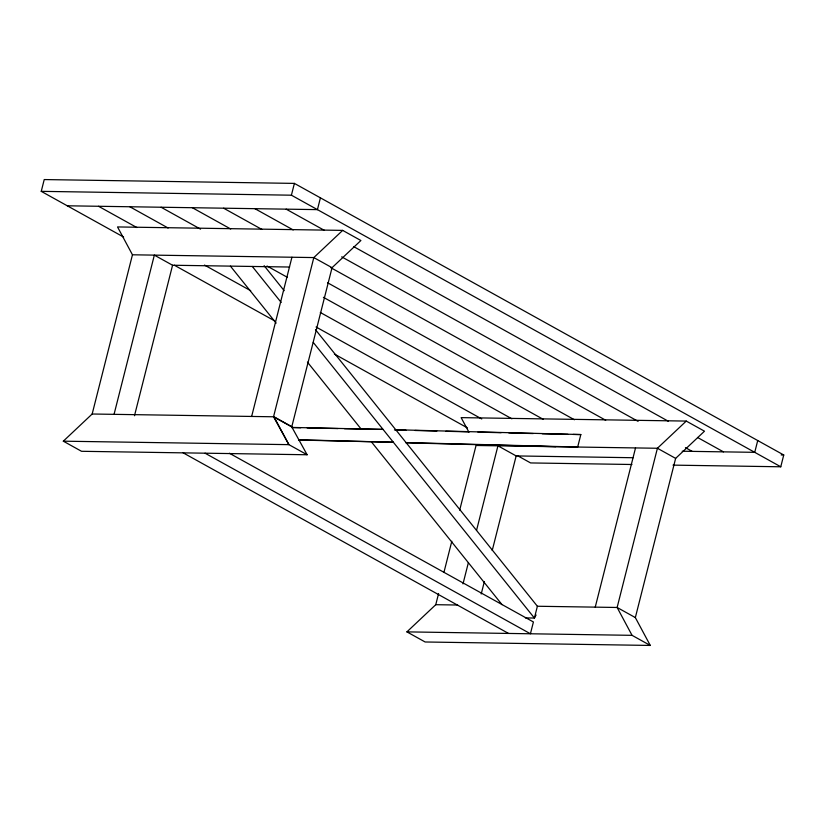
<?xml version="1.0" encoding="UTF-8"?>
<svg xmlns="http://www.w3.org/2000/svg" width="825" height="825" viewBox="0 0 825 825"><rect width="100%" height="100%" fill="white"/><g stroke="black" fill="none" stroke-linecap="round" stroke-linejoin="round"><path stroke-width="1.24" d="M123.637 237.074L41.25 191.348L44.23 179.561L294.391 183.398L783.75 454.988L780.77 466.785L673.004 465.125M92.173 414.006L132.454 254.791L117.532 226.937L342.674 230.392L360.896 240.508L332.042 267.692L291.751 426.896L307.127 454.761L81.541 451.296L63.319 441.179L92.173 414.006L273.972 416.79L292.194 426.907M114.056 414.336L154.347 255.131L172.569 265.238L289.585 267.032M134.485 415.738L172.569 265.238M780.77 466.785L291.411 195.195L294.391 183.398M251.646 416.45L291.937 257.235M320.42 197.845L317.439 209.632L67.279 205.796M307.127 454.761L288.905 444.644L273.539 416.78L313.82 257.575L342.674 230.392M315.49 329.701L537.384 606.251L617.131 607.478L635.343 617.585L650.275 645.439L425.133 641.984L406.911 631.878L435.765 604.694L438.591 593.495M443.943 572.354L451.811 541.252M459.68 510.159L476.046 445.479L657.412 448.264L675.634 458.38L704.488 431.197L686.266 421.08L461.123 417.625L468.889 432.114M463 583.883L468.353 562.732M476.53 530.403L497.939 445.82L516.161 455.926L633.167 457.731M481.222 593.99L484.368 581.553M492.236 550.461L516.161 455.926M537.384 606.251L534.404 618.049L525.391 617.904M395.763 429.743L580.831 434.558L577.675 447.037L406.065 442.582M595.238 607.138L635.528 447.934M635.343 617.585L675.634 458.38M757.721 440.54L754.741 452.337L682.192 451.223M536.095 614.986L534.404 618.049L313.263 342.437M686.266 421.08L657.412 448.264L617.131 607.478L632.053 635.333L650.275 645.439M41.25 191.348L291.411 195.195M132.454 254.791L313.82 257.575L332.042 267.692M344.448 428.711L383.058 429.412L291.751 427.422M567.961 434.352L542.242 433.785M573.107 434.435L580.831 434.558M298.506 440.024L393.35 442.252L298.629 439.797M63.319 441.179L288.905 444.644L273.972 416.79M781.182 454.946L783.75 454.988M631.95 464.496L530.609 462.938L517.595 455.72M435.765 604.694L457.648 605.024M406.911 631.878L632.053 635.333M291.72 427.556L300.723 427.762M307.158 427.897L338.013 428.577M394.443 429.949L406.003 430.248M415.006 430.475L436.848 431.052M445.851 431.279L468.982 431.877M477.974 432.114L501.115 432.713M508.819 432.919L533.239 433.548M405.952 442.819L555.782 446.707M286.172 209.158L324.483 230.422M353.791 246.685L668.24 421.204M697.548 437.467L723.463 451.853M254.894 208.673L293.215 229.948M341.684 256.843L638.096 421.348M685.431 447.624L692.196 451.378M223.627 208.199L261.948 229.463M330.701 267.62L605.705 420.245M192.359 207.714L230.68 228.989M327.608 282.779L574.427 419.76M161.092 207.24L200.537 229.133M267.032 266.032L287.317 277.293M323.39 297.309L543.159 419.286M129.824 206.755L168.135 228.03M320.296 312.469L511.892 418.801M98.546 206.281L136.868 227.545M204.497 265.073L250.707 290.72M316.068 326.999L481.748 418.956M174.353 265.217L274.663 320.894M334.393 354.049L467.383 427.855M273.539 416.78L291.751 426.896M229.432 453.265L533.414 621.978L530.423 633.765L205.054 453.193M183.171 452.853L508.54 633.435M264.113 265.671L284.182 290.689M252.306 266.465L281.181 302.455M230.412 266.124L276.138 323.111M307.426 362.103L361.164 429.082M371.467 441.922L502.033 604.653"/></g></svg>
